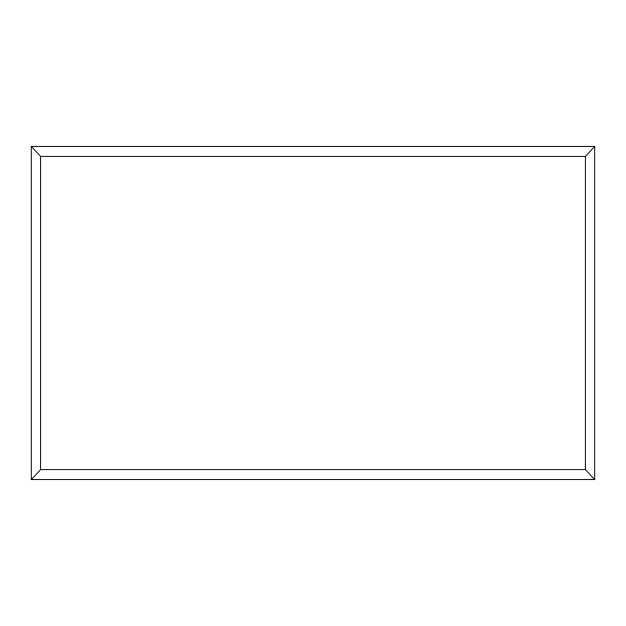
<?xml version="1.0" encoding="UTF-8"?>
<svg xmlns="http://www.w3.org/2000/svg" width="626" height="626" viewBox="0 0 626 626"><rect width="100%" height="100%" fill="white"/><g stroke="black" fill="none" stroke-linecap="round" stroke-linejoin="round"><path stroke-width="0.94" d="M31.3 479.579L40.604 469.61L40.604 156.39L31.3 146.421L594.7 146.421L594.7 479.579L31.3 479.579L31.3 146.421M594.7 479.579L585.396 469.61L585.396 156.39L594.7 146.421M40.604 156.39L585.396 156.39M40.604 469.61L585.396 469.61"/></g></svg>
